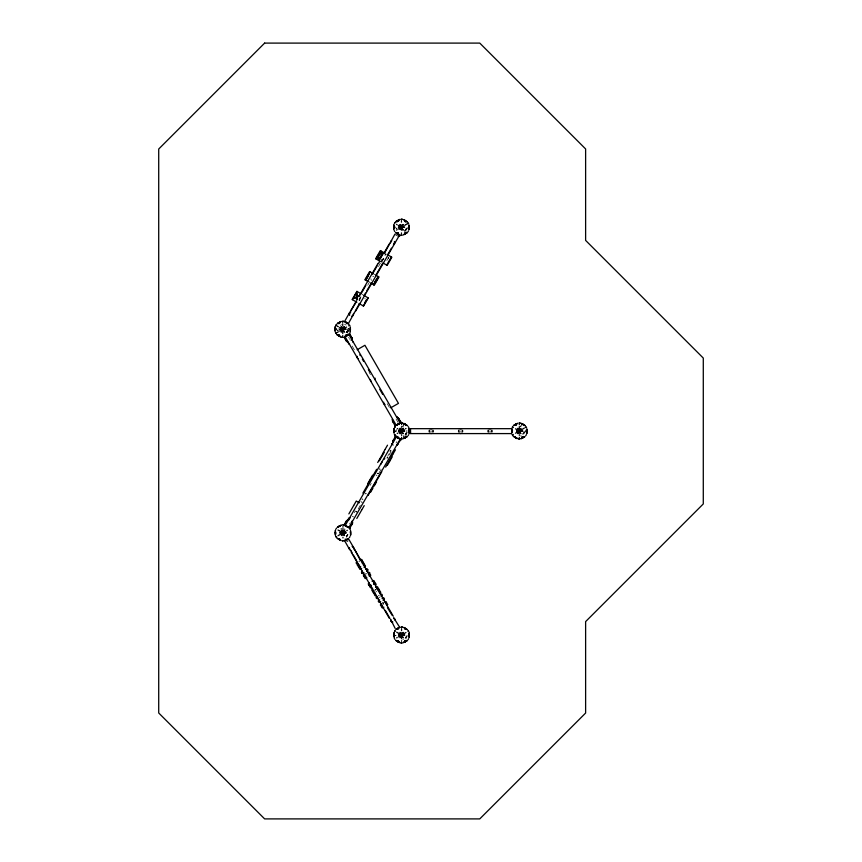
<?xml version="1.0" encoding="UTF-8"?>
<svg xmlns="http://www.w3.org/2000/svg" width="862" height="862" viewBox="0 0 862 862"><rect width="100%" height="100%" fill="white"/><g stroke="black" fill="none" stroke-linecap="round" stroke-linejoin="round"><path stroke-width="0.65" stroke-dasharray="4.31 3.23" d="M406.735 434.286L406.907 430.289M405.808 433.036L405.021 435.321L407.176 431.754L406.616 432.131M359.088 299.211L360.413 296.916M360.952 296.862L357.967 302.885M367.686 285.203L369.701 281.712M378.45 266.552L380.465 263.061M381.209 261.94L385.853 253.73M381.575 262.156L384.937 256.326M386.855 260.55L388.881 257.048M347.267 333.185L348.959 330.243M354.325 512.674L354.972 511.532M362.363 498.742L362.018 499.324L362.977 499.798M365.046 494.088L365.563 493.183L366.458 493.775M370.024 485.478L371.231 483.366M379.14 469.682L379.873 468.411M389.861 451.106L390.432 450.126M393.169 445.374L393.546 444.727M390.055 452.076L391.079 450.298M386.822 458.024L387.491 456.871M387.846 455.955L388.719 454.446M388.977 453.994L389.301 453.434M396.046 443.014L396.822 441.667M349.541 524.01L350.317 522.674M356.297 512.297L356.933 511.198M358.193 509.022L362.126 502.201M378.935 473.087L381.65 468.378M387.447 458.347L387.986 457.172M389.419 454.931L390.27 453.466M390.637 452.83L391.186 451.871M406.993 227.967C402.953 234.658 404.3 230.046 407.446 227.676M348.291 330.017L346.373 332.387L349.336 329.51M396.067 430.246L396.617 429.869L395.572 430.526M404.095 230.596L407.51 228.624M340.404 325.383L341.524 324.737M345.91 332.344L349.218 330.437M405.312 433.78L407.252 432.659M340.63 528.988L341.74 528.341M346.136 535.948L348.129 534.796M522.491 434.082L524.947 432.659M358.743 561.938L359.659 561.41M365.294 574.06L366.328 573.467M365.617 574.286L366.275 573.909M374.776 590.05L375.994 589.349M374.916 590.287L376.134 589.586M375.854 591.914L376.769 591.547M378.149 595.879L379.355 595.179M379.086 597.517L380.304 596.816M382.448 603.346L383.665 602.646M382.609 604.337L383.525 603.809M405.269 637.805L407.209 636.684M402.791 639.55L403.901 638.904M382.157 259.505L383.902 259.031M429.416 431.129L432.939 431.129M458.832 431.129L462.366 431.129M488.258 431.129L491.793 431.129M403.739 436.194L403.136 435.892L404.224 436.431M373.742 273.944L375.164 274.762M361.846 294.254L363.268 295.073M378.612 473.647L377.125 473.173L378.45 473.938M376.047 475.037L376.963 475.576M360.769 501.501L362.094 502.266M354.745 510.757L356.577 511.812M352.278 516.209L353.603 516.974M344.552 528.88L345.145 529.225M344.584 324.263L346.007 325.093M369.098 372.287L370.455 374.625M387.21 403.664L389.312 407.295L387.932 407.974M396.067 418.997L398.061 422.445M348.647 337.311L349.39 338.583M349.821 339.337L350.349 340.253M352.192 346.061L354.842 350.662M382.599 602.193L383.795 604.262M370.875 278.685L371.339 280.441M523.837 430.925L523.837 433.963M406.142 433.392L406.142 435.558M406.099 636.835L406.099 639.076M405.97 228.43L405.97 231.77M347.483 534.677L347.483 536.39M347.257 329.187L347.257 332.786M346.987 328.648L346.987 329.338M338.206 328.648L338.206 329.338M382.211 261.154A3.653 3.61 -60 0 1 381.338 260.798M384.98 254.473A3.653 3.61 -60 0 1 385.734 255.055M382.48 260.13A2.586 2.564 -60 0 1 381.338 259.473M360.176 299.814A3.653 3.103 -60 0 1 359.465 300.418M360.359 297.336A2.586 2.198 -60 0 1 359.055 299.577M372.664 276.163A2.586 2.554 -60 0 1 373.946 276.508M388.202 257.663A2.586 1.886 -60 0 1 388.6 258.665M364.766 298.381A2.586 1.552 -60 0 1 365.262 299.071M433.22 429.955A2.349 2.349 0 0 1 433.22 432.304M429.136 432.304A2.349 2.349 0 0 1 429.265 429.761M492.062 429.955A2.349 2.349 0 0 1 492.062 432.304M487.989 432.304A2.349 2.349 0 0 1 488.107 429.761M462.635 429.955A2.349 2.349 0 0 1 462.635 432.304M458.562 432.304A2.349 2.349 0 0 1 458.681 429.761M491.275 429.879A1.767 1.767 0 0 1 491.555 432.013M488.495 432.013A1.767 1.767 0 0 1 488.776 429.879M432.422 429.879A1.767 1.767 0 0 1 432.702 432.013M429.653 432.013A1.767 1.767 0 0 1 429.933 429.879M461.849 429.879A1.767 1.767 0 0 1 462.129 432.013M459.069 432.013A1.767 1.767 0 0 1 459.349 429.879M346.599 535.992L346.362 537.188L347.957 533.998L346.61 536.002M405.765 637.061L405.226 638.149L405.776 637.072M523.493 433.036L522.954 434.125L524.861 431.754L523.503 433.047M407.133 635.779L406.573 636.156L407.133 635.779M403.793 425.806L402.511 426.281L403.793 425.806M521.478 425.806L520.195 426.281L521.478 425.806M349.369 329.532L348.744 329.726L349.347 329.521M521.424 436.194L520.831 435.892L521.424 436.194M395.992 227.999L396.908 228.807L395.992 227.999M349.261 329.015L348.173 328.476L349.25 329.025M396.175 431.787L395.087 431.248L396.175 431.787M395.992 635.747L395.044 635.272L395.992 635.747M338.195 330.857L337.29 330.049L338.195 330.857"/><path stroke-width="1.29" d="M352.138 340.328L352.084 338.378L349.746 334.154M392.296 419.546L392.824 421.938L392.404 419.191M349.422 547.887L349.638 549.579L350.78 550.549M353.732 549.04L353.517 547.348L348.582 538.922M384.387 253.342L394.925 234.141M394.785 242.416L393.449 244.743L394.505 243.806L394.462 241.5M357.396 299.491L357.374 297.099L359.766 295.289L357.353 296.129L357.105 293.576L356.512 296.603L354.12 298.424L356.523 297.573L356.577 299.954L357.288 299.771M352.246 339.973L352.105 338.421M370.326 379.636L371.037 381.349M351.599 337.527L352.073 338.346L349.627 334.111M350.263 329.823L350.381 327.204L350.36 329.198L350.403 328.465M335.307 534.925L335.727 532.123M350.489 533.427L350.608 530.809L350.575 532.802L350.317 531.886M409.159 431.56L409.278 428.942L409.148 433.586L408.976 430.019M511.769 430.44L511.64 431.797M525.949 431.269L526.941 430.925L526.951 428.942L526.844 431.56L526.176 431.948M335.35 532.888L335.307 534.925M339.563 538.75L340.124 539.731L339.229 539.526L340.921 540.517L338.701 539.116M397.888 232.826L398.298 234.248L398.039 233.096M404.58 220.166L407.435 221.997L403.481 219.562L405.183 220.564L404.989 221.599M398.028 640.638L397.824 641.727L395.572 640.25L399.537 642.686L397.317 640.908L398.74 641.888M404.72 627.989L407.575 629.81L403.621 627.364L405.83 628.786M516.834 437.659L515.53 437.691L517.265 438.661L515.056 437.239L515.056 436.474M339.175 334.876L338.938 335.954L336.73 334.488L338.885 335.932M350.252 331.848L350.425 329.209M335.437 530.281L335.264 532.867L335.437 530.281M526.833 433.586L526.973 430.203L526.316 429.815M350.252 331.848L350.425 329.262M526.822 433.586L526.941 430.925M349.153 314.264L350.802 311.872M348.377 323.573L359.562 303.381M390.346 242.922L391.693 240.627L390.637 241.565M352.612 522.663L349.767 528.503L350.274 527.63M392.641 442.497L393.32 440.234M352.472 521.963L351.944 521.154L352.612 522.986L352.041 524.699M392.63 441.937L393.191 440.331M400.895 439.372L400.97 438.995M409.062 227.148L409.094 225.154L409.116 227.115L408.803 226.232M526.919 430.978L525.917 430.752M356.512 301.614L349.444 312.906L349.627 315.417M351.955 316.192L353.312 315.147L353.539 313.445M395.13 628.366L390.626 619.315M352.957 342.236L353.204 341.632M357.234 356.329L357.234 357.859L358.161 358.57M375.067 379.679L375.067 378.149M383.719 402.198L383.719 403.728L385.045 404.493M410.614 433.424L410.495 428.683M398.147 444.253L396.876 445.158L400.819 439.642L400.324 440.493M369.195 273.545L368.731 274.256M377.05 279.169L377.491 278.34M400.453 440.396L400.808 439.674M344.315 524.57L347.817 519.7M350.974 310.471L356.286 301.086M375.293 281.766L374.754 282.952L375.218 282.337M376.802 279.644L377.868 277.542L375.401 281.421M377.384 278.275L375.918 280.635M341.212 331.945L344.304 326.59L341.18 331.902M344.477 530.184L341.438 535.55L344.52 530.195M400.097 433.683L403.19 428.328M367.492 276.724L366.318 278.491L366.9 277.532M375.584 281.217L374.216 283.867L376.683 279.988M376.5 280.193L377.114 279.213M367.19 277.09L367.492 276.54M368.3 275.463L368.602 274.913M366.512 278.092L367.858 275.98L367.331 276.767M389.193 244.054L383.967 253.148M344.617 321.397L349.444 312.906M339.865 532.845L346.05 532.888M401.606 430.978L404.72 431.022L398.535 431.022L401.66 431.022L399.031 429.502M404.666 635.046L398.481 635.003L401.541 635.046L403.147 632.352L400.054 637.708L401.573 635.068L401.573 632.762M356.943 291.421L352.149 299.523L356.857 302.239M352.407 299.674L357.116 291.518M376.091 258.988L380.799 250.831M394.074 228.193L394.645 227.212M335.372 330.243L335.512 328.519M365.326 279.956L370.121 271.853M365.779 280.215L368.462 275.56M379.118 260.733L383.827 252.588M359.098 296.194L378.052 263.352M361.146 293.597L365.811 285.527M372.438 274.041L377.093 265.981M378.407 263.697L379.743 261.38M364.184 295.354L365.531 293.026M366.846 290.753L371.5 282.682M376.144 274.655L382.793 263.136M387.426 255.098L391.423 248.191M355.661 311.063L399.418 235.304M373.462 284.654L378.17 276.497M373.914 284.913L378.526 276.702M386.693 265.108L391.391 256.951M363.301 305.956L367.999 297.81M382.62 453.692L384.98 449.619M385.163 449.253L387.512 445.18M377.707 462.506L380.056 458.422M380.25 458.121L382.599 454.048M379.366 460.814L381.715 456.741M381.898 456.418L384.247 452.345M348.862 513.892L353.743 505.434M353.926 505.11L356.275 501.037L359.335 502.805M367.654 483.701L369.981 479.649M370.218 479.25L372.556 475.21M344.197 524.699L346.664 520.583L346.201 521.413M347.386 519.937L349.325 519.57L348.345 519.538M392.824 441.085L395.777 435.806M362.88 493.139L376.64 469.305M395.992 436.118L394.979 437.239L395.442 436.538M345.091 525.712L396.283 437.045L400.162 439.275L348.701 527.803M380.767 464.273L382.222 461.752M384.409 459.134L384.775 458.509M368.074 495.434L381.791 471.686M370.595 492.256L372.944 488.172M374.205 485.985L376.565 481.912M390.906 457.722L392.932 454.209M393.115 453.843L395.464 449.77M385.659 467.096L387.868 463.271M388.342 462.452L390.4 458.886M387.307 465.405L389.667 461.332M389.85 461.008L392.199 456.935M356.814 518.482L361.695 510.024M361.878 509.701L364.227 505.628M404.547 641.651L406.099 640.908L403.093 642.837M526.671 430.019L526.531 431.743M376.22 280.807L375.282 282.37M342.731 329.306L339.52 327.409M339.747 531.014L342.957 532.91L341.427 530.173M368.171 275.387L368.72 274.375M403.168 428.36L400.076 433.64M335.663 325.556L336.309 324.532M407.855 231.943L408.513 230.919M349.153 333.993L349.81 332.969M394.548 427.293L395.195 426.27M335.889 529.16L336.536 528.137M408.038 435.73L408.696 434.707M349.369 537.597L350.037 536.573M512.243 427.293L512.879 426.27M394.505 631.318L395.152 630.294M525.723 435.73L526.38 434.707M407.995 639.755L408.653 638.731M350.274 527.76L349.584 528.675L350.263 529.677M404.537 221.362L405.69 220.963M397.188 233.096L399.397 234.863L395.442 232.428L397.597 233.882L398.341 233.063M404.666 629.174L405.334 628.387M398.481 640.875L397.813 641.662M352.289 316.074L353.312 315.147M373.645 592.269L373.699 593.595L374.571 593.896M398.352 221.329L397.511 220.607L398.826 220.791M339.219 323.659L338.809 322.657L341.212 321.451L338.206 323.024L338.206 323.789M344.25 337.074L347.257 335.501L347.257 334.736M397.791 424.416L396.014 425.408L400.097 423.188L397.091 424.761L397.091 425.526M404.235 437.422L405.549 437.605L406.142 436.474M339.025 526.262L341.438 525.055L337.344 527.275L339.025 526.262L338.432 526.984M516.219 425.117L515.379 424.395L517.793 423.199M398.492 629.141L397.651 628.42L398.61 628.398M397.511 220.607L395.83 221.609L397.533 220.65M403.136 438.812L407.23 436.592M515.379 424.395L516.704 423.576M521.919 437.422L522.587 437.81L524.915 436.592L520.831 438.801L523.837 437.239L523.837 436.474M397.651 628.42L400.054 627.213L397.727 628.366M407.047 232.805L405.323 233.774L404.526 233.096M346.643 335.824L348.334 334.855L346.007 336.072L345.35 335.684M407.23 436.592L405.549 437.605M407.058 232.805L402.963 235.024M397.587 220.553L399.925 219.401L396.919 220.963L396.919 222.18M404.052 234.636L405.97 233.096M345.339 336.686L346.578 335.921M404.224 438.424L405.474 437.659M404.181 642.449L405.506 641.63L404.666 640.908M347.483 539.116L344.477 540.679L348.571 538.459L346.233 539.677M397.048 628.786L397.748 628.441L395.96 629.432L397.673 628.463M394.214 226.469L393.815 227.256L394.828 227.46M396.509 230.057L397.059 229.745M398.222 229.066L403.394 226.081M404.655 225.359L405.248 225.014M405.819 224.68L406.886 224.066M407.37 223.786L408.383 223.204M345.209 322.603L345.877 322.226L348.733 324.037L346.535 322.571L346.987 323.789M335.868 328.314L335.199 328.702L335.081 331.32L335.102 329.338L336.094 328.993M335.835 333.249L337.29 332.409M337.807 332.107L338.346 331.795M339.52 331.116L340.134 330.76M340.77 330.394L346.546 327.064M348.657 325.836L349.304 325.47M339.897 336.126L338.475 335.501L338.475 334.736M345.188 336.277L345.899 335.868M348.733 334.23L400 422.865M349.466 333.831L349.94 334.65M357.202 349.724L364.917 345.274L398.459 403.373L390.745 407.823M396.563 416.831L398.212 417.822L400.711 421.981M400.507 421.615L401.013 423.059M399.936 422.897L396.121 425.095L344.929 336.428M403.718 424.567L404.763 423.964L405.873 425.526M394.397 430.257L394.257 431.981M394.677 435.008L395.249 434.674M397.242 433.532L397.813 433.198M399.031 432.498L404.213 429.502M405.431 428.802L406.002 428.468M398.783 437.864L397.845 437.691L399.58 438.661L397.36 437.239L397.36 436.474M345.436 526.208L346.104 525.831L348.959 527.641L344.994 525.206M521.79 424.341L523.137 424.33L523.568 425.526M512.437 430.052L512.308 432.185M336.018 536.875L336.589 536.541M338.023 535.711L345.554 531.369M346.761 530.669L347.343 530.335M512.728 434.793L513.386 434.426M515.498 433.198L523.115 428.802M523.687 428.468L524.236 428.155M525.238 427.574L525.885 427.207M357.073 561.819L356.038 562.918L357.331 563.845M359.907 560.181C360.822 558.113 363.602 560.451 361.706 561.313M358.096 563.586C355.952 563.867 357.762 566.927 359.045 565.224M361.415 561.679C362.708 559.955 364.486 563.048 362.352 563.306M359.659 565.17C356.631 565.364 359.001 569.308 360.607 566.808M362.493 563.543C363.775 561.819 365.585 564.901 363.43 565.17M360.736 567.034C357.752 567.196 360.047 571.194 361.684 568.672M363.57 565.407C365.197 563.554 366.673 567.411 364.023 567.315M362.46 571.14C359.96 571.668 362.783 575.288 364.098 572.864M365.779 569.222C367.147 567.444 369.141 570.935 366.932 571.226M362.299 571.721L361.728 572.864M366.361 569.383L367.729 569.663L366.716 570.859M363.398 572.767L361.803 572.982M364.055 574.771C362.159 575.59 364.982 578.456 366.038 576.215M367.751 572.637C369.378 570.741 371.21 574.954 368.386 574.868L368.828 574.512M364.238 575.083L363.667 576.225M368.3 572.745L369.582 572.821M365.369 576.182L363.721 576.322M368.688 574.275L369.636 572.907M365.132 576.635C363.258 577.465 366.016 579.867 366.932 577.766M369.432 574.157L370.8 575.223L369.281 576.419M369.281 582.949C367.147 583.208 368.925 586.3 370.218 584.576M372.104 581.311C373.332 578.995 375.972 582.152 373.537 582.669M369.442 584.091C367.568 584.91 370.315 587.345 371.242 585.233M373.742 581.613L375.11 582.68L373.591 583.876M370.897 585.751C368.774 585.998 370.541 589.102 371.834 587.378M373.72 584.113C374.647 582.022 377.405 584.414 375.52 585.244M372.793 589.026C370.628 589.306 372.459 592.366 373.731 590.664M375.616 587.399C376.813 585.082 379.517 588.218 377.05 588.746M373.494 591.106C371.834 591.655 373.785 594.101 374.808 592.528M377.179 588.983C378.461 587.259 380.271 590.341 378.116 590.61M379.032 591.332L379.7 590.535L378.946 589.446M375.476 593.692C373.354 593.95 375.132 597.043 376.425 595.319M378.795 591.774C380.067 590.061 381.888 593.142 379.733 593.412M377.093 596.493C374.948 596.752 376.759 599.833 378.041 598.12M380.411 594.575C381.694 592.862 383.493 595.933 381.349 596.202M379.733 599.941C376.705 600.124 379.064 604.079 380.67 601.568M382.082 598.584C383.687 596.062 386.036 600.049 383.019 600.211M381.403 603.95C379.269 604.208 381.047 607.301 382.34 605.577M384.721 602.032C385.993 600.318 387.814 603.4 385.659 603.669M382.48 605.814C380.067 606.309 382.663 609.499 383.902 607.16M386.736 605.533L387.771 604.521L386.736 603.411M387.426 607.678L392.296 615.479M394.354 634.281L393.923 637.083L394.053 632.439L394.214 636.005M396.649 637.869L397.188 637.557M398.363 636.878L404.17 633.527M404.784 633.171L405.959 632.492M407.952 631.35L408.513 631.016M408.803 635.768L409.234 632.967M399.095 641.684L397.802 641.716M347.041 541.304L347.795 540.916M348.334 518.213L350.252 517.954M399.828 235.919L397.77 235.919M404.72 234.022L405.334 233.774L404.957 232.815M338.906 322.679L337.128 323.67L339.456 322.453L340.124 322.841M404.86 641.834L405.474 641.587L405.097 640.628M394.44 228.398L393.751 227.288L394.796 226.943M335.329 532.953L335.598 533.847M408.933 634.044L409.191 635.003L409.224 632.967M345.824 335.146L346.664 335.868M523.137 437.584L522.825 436.603M339.089 526.294L339.984 526.24M404.526 227.191L398.352 227.234L404.537 227.234M339.65 329.284L345.824 329.241M339.865 532.888L346.039 532.845M401.541 635.003L404.634 635.046M338.475 335.146L339.337 335.146M346.125 335.146L347.257 335.146M408.448 428.673L511.425 428.673M409.784 433.586L511.425 433.586M397.36 436.883L398.222 436.883M405.021 436.883L406.142 436.883M522.706 436.883L523.837 436.883M344.218 337.311L346.707 341.449L348.367 342.462M396.929 416.906L398.718 418.576M339.682 329.241L345.824 329.284M341.848 337.182L343.054 337.236L341.848 337.193M343.841 524.947L342.634 524.893L343.841 524.936M349.616 344.132L348.345 343.787M392.846 622.041L391.219 621.427L390.54 619.573M336.115 329.51L335.049 329.359L335.727 330.448M339.111 539.537L336.956 538.082L339.175 539.472M346.212 340.598L346.729 341.481L344.326 337.43M394.613 424.858L395.13 425.753M340.695 336.913L338.971 335.9L340.695 336.923M344.994 525.217L347.214 526.984M352.159 546.303L353.517 547.348L359.691 558.996M350.888 550.581L352.052 552.801M396.509 224.368L397.059 224.68M398.222 225.359L401.444 227.212C407.176 237.222 396.208 218.172 401.293 226.921M384.948 253.234L380.336 250.573L375.627 258.719L380.239 261.391M387.07 254.452L391.854 257.221L387.157 265.377L383.191 263.082M373.289 273.674L369.626 271.562L364.917 279.719L368.106 281.562M375.843 275.15L379.032 276.993L374.323 285.15L370.66 283.038M356.857 291.367L360.758 293.63M363.807 295.386L368.268 297.961L363.559 306.107L359.163 303.575M516.026 424.19L516.694 424.578M512.728 427.207L513.386 427.574M515.498 428.802L519.312 431L517.76 433.64L520.874 428.328L519.344 431.022L517.739 428.339L520.831 433.694L519.452 431.291M335.835 325.276L337.29 326.116M337.807 326.418L338.346 326.73M398.341 424.19L399.009 424.578M394.677 426.992L395.249 427.326M397.242 428.468L397.813 428.802M346.061 526.273L345.35 525.863A7.413 7.413 0 0 1 347.106 526.725M338.023 530.022L339.143 530.669M345.188 539.062L345.921 539.493M394.634 631.016L395.205 631.35M396.649 632.18L401.606 635.046L400.065 632.363L403.104 637.718L401.724 635.316M395.981 234.873L396.552 235.207M352.483 546.422L353.517 547.348M394.71 618.69L394.99 620.037L393.675 617.763L399.612 627.18M390.831 620.931L391.854 621.847M394.624 425.009L395.292 425.903M349.563 333.971L349.94 334.531M354.853 549.891L393.266 616.201M344.294 331.924L341.169 326.601L344.261 331.956M400.054 428.339L401.476 430.709M401.767 431.291L403.147 433.694L400.108 428.339M343.098 533.158L344.488 535.561L341.449 530.205M398.222 417.844L400.938 422.682M359.831 354.832L360.294 355.64M362.331 359.163L363.678 361.48M368.365 369.615L369.712 371.942M379.776 389.365L382.653 394.354M392.458 421.13L395.098 425.709M353.355 555.053L356.642 560.753M385.314 610.404L389.904 618.366M389.398 618.431L351.168 552.014M344.811 541.099L349.638 549.579L349.358 548.232M526.057 426.722L526.607 427.811M408.189 222.935L408.739 224.023M511.996 434.2L512.567 435.267M394.128 230.413L394.699 231.479M408.372 426.722L408.922 427.811M349.476 324.985L350.037 326.073M394.311 434.2L394.882 435.267M335.426 332.463L335.997 333.529M408.329 630.747L408.879 631.835M394.268 638.225L394.839 639.292M335.641 536.067L336.212 537.134M400.496 421.658L400.852 422.391M391.951 444.954L391.617 443.682M515.788 425.397L515.487 424.416L514.786 425.526M346.255 334.865L346.556 335.846M393.74 227.212L393.923 224.626L393.762 227.309M409.256 634.928L409.105 637.611L409.267 635.025M519.312 424.158L519.312 424.707M519.312 426.604L519.312 428.005M519.312 428.737L519.312 433.263M519.312 434.707L519.312 435.396M519.312 437.293L519.312 437.842M405.69 221.329L405.69 222.18M401.617 424.158L401.617 424.707M401.617 426.604L401.617 427.293M401.617 428.737L401.617 433.263M401.617 434.707L401.617 435.396M401.617 437.293L401.617 437.842M401.573 627.428L401.573 628.182M401.573 629.335L401.573 630.628M401.573 635.79L401.573 638.731M401.573 640.714L401.573 641.317M401.444 219.616L401.444 220.37M401.444 221.523L401.444 222.148M401.444 224.95L401.444 230.208M401.444 232.902L401.444 233.505M342.957 526.574L342.957 527.178M342.957 528.471L342.957 535.13M342.957 537.263L342.957 537.931M342.731 322.42L342.731 322.97M342.731 324.198L342.731 325.556M342.731 327L342.731 331.525M342.731 332.258L342.731 333.659M342.731 335.555L342.731 336.105M405.28 641.447A7.413 7.413 0 0 1 403.491 642.19M399.656 642.19A7.413 7.413 0 0 1 397.867 641.447M394.419 636.943A7.413 7.413 0 0 1 394.419 633.107M335.674 534.278A7.413 7.413 0 0 1 335.555 532.35M338.087 527.275A7.413 7.413 0 0 1 339.703 526.208M523.719 436.959A7.413 7.413 0 0 1 522.027 437.896M516.36 437.799A7.413 7.413 0 0 1 514.7 436.808M514.894 425.041A7.413 7.413 0 0 1 516.586 424.104M522.264 424.201A7.413 7.413 0 0 1 523.924 425.192M526.671 430.16A7.413 7.413 0 0 1 526.639 432.088M347.375 335.038A7.413 7.413 0 0 1 345.727 336.051M340.048 336.169A7.413 7.413 0 0 1 338.357 335.243M335.404 330.394A7.413 7.413 0 0 1 335.361 328.465M338.087 323.487A7.413 7.413 0 0 1 339.747 322.474M345.414 322.356A7.413 7.413 0 0 1 347.117 323.282M406.056 233.009A7.413 7.413 0 0 1 404.397 234.011M398.729 234.108A7.413 7.413 0 0 1 397.037 233.171M394.106 228.311A7.413 7.413 0 0 1 394.074 226.383M408.771 226.113A7.413 7.413 0 0 1 408.803 228.042M405.323 437.422A7.413 7.413 0 0 1 403.535 438.165M403.535 423.835A7.413 7.413 0 0 1 405.323 424.578M375.767 280.549A3.653 3.599 -60 0 1 375.185 281.303M365.768 300.86A3.653 2.187 -60 0 1 364.82 302.497M432.358 433.166A2.349 2.349 0 0 1 429.815 433.047M430.569 428.856A2.349 2.349 0 0 1 431.787 428.856M491.2 433.166A2.349 2.349 0 0 1 488.657 433.047M489.411 428.856A2.349 2.349 0 0 1 490.629 428.856M461.773 433.166A2.349 2.349 0 0 1 459.23 433.047M459.996 428.856A2.349 2.349 0 0 1 461.213 428.856M393.805 227.32L393.783 229.27L393.805 227.32M393.988 431.108L393.966 433.058L393.988 431.075M511.672 431.108L511.651 433.058L511.672 431.075M335.21 326.676L335.124 329.284L335.21 326.676M350.694 534.321L350.478 535.453L350.651 532.813L350.694 534.321M409.181 228.667L408.965 229.798L409.116 227.115L409.17 228.667M394.096 428.414L394.009 431.022L394.106 428.414M511.78 428.414L511.694 431.022L511.791 428.414M400.14 229.475L403.007 224.54L400.14 229.475M395.012 222.482L394.365 223.506L395.022 222.482M264.634 43.1L158.716 149.018L158.716 712.982L264.634 818.9L479.768 818.9L585.621 713.046L585.621 621.599L703.284 503.936L703.284 358.064L585.621 240.401L585.621 148.954L479.768 43.1L264.634 43.1M514.614 424.761L513.698 425.408L515.401 424.438L514.657 424.74M407.187 640.617L405.485 641.587L407.187 640.628M516.704 431.011L522.404 431.022L516.704 431.011M402.328 219.293L401.11 219.239L402.328 219.282M401.767 235.186L400.55 235.132L401.767 235.197M343.615 321.343L342.408 321.289L343.615 321.332M520.195 423.08L518.978 423.026L520.195 423.07M402.511 423.08L401.293 423.026L402.511 423.07M519.635 438.973L518.418 438.92L519.635 438.984M401.951 438.973L400.733 438.92L401.951 438.984M343.281 540.84L342.074 540.786L343.281 540.851M402.468 627.105L401.25 627.051L402.468 627.094M401.907 642.998L400.69 642.944L401.907 643.009M345.791 322.076L344.768 321.612L346.459 322.603L345.791 322.076M522.361 423.813L521.348 423.35L523.029 424.341L522.361 423.813M404.677 423.813L403.664 423.35L407.629 425.774L404.72 423.845M524.441 425.031L523.094 424.395L525.314 425.774L524.43 425.031M515.465 437.67L513.299 436.226L515.465 437.67M397.77 437.67L395.615 436.226L397.77 437.67M379.495 258.503A3.653 1.358 -60 0 0 382.028 252.911A3.653 1.358 -60 0 0 378.353 255.949A3.653 1.358 -60 0 0 379.495 258.503M379.636 257.716A2.586 0.959 -60 0 0 381.424 253.74A2.586 0.959 -60 0 0 378.817 255.906A2.586 0.959 -60 0 0 379.636 257.716"/></g></svg>
